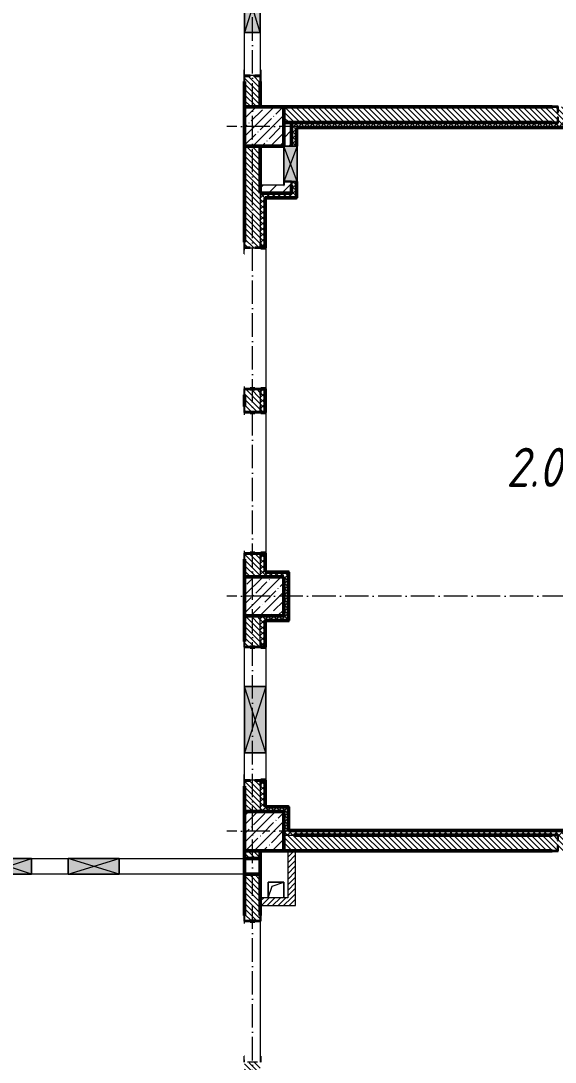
# Model space of a CAD drawing. Header units: millimetres. Extents: x 2294 to 908349, y -83289 to 219220.
# Drawn here: x 97957 to 104775, y 28406 to 41706 of the extents above; entities that cross this region are included whole.
import ezdxf

# ---------------------------------------------------------------- set-up
doc = ezdxf.new("R2010")
doc.units = ezdxf.units.MM
doc.linetypes.add('50_200_ШТРИХ_1Т_ш5_п1_п1_', pattern=[700, 500, -100, 0, -100])
for name, color, linetype, lineweight in [('A-DETL-GENF-OTLN', 7, 'Continuous', 9), ('A-FLOR-____-OTLN', 7, 'Continuous', 9), ('A-GENM-____-MCUT', 7, 'Continuous', 25), ('A-GENM-____-OTLN', 7, 'Continuous', 9), ('A-GENM-____-OTLN-1', 7, 'Continuous', 25), ('A-GLAZ-____-OTLN', 7, 'Continuous', 9), ('A-WALL-____-MCUT-2', 7, 'Continuous', 50), ('A-WALL-____-MCUT-3', 7, 'Continuous', 9), ('A-WALL-____-OTLN', 7, 'Continuous', 9), ('A-WALL-____-PATT-1', 7, 'Continuous', 9), ('A-WALL-FNSH-MCUT-1', 7, 'Continuous', 9), ('I-WALL-____-OTLN', 7, 'Continuous', 9), ('S-COLS-____-MCUT', 7, 'Continuous', 50), ('S-COLS-____-OTLN', 7, 'Continuous', 9), ('S-GRID-____-OTLN-1', 7, '50_200_ШТРИХ_1Т_ш5_п1_п1_', 9), ('Марки помещений', 7, 'Continuous', 9)]:
    doc.layers.add(name, color=color, linetype=linetype, lineweight=lineweight)
doc.layers.add('A-WALL-____-PATT-2', color=7, linetype='Continuous', lineweight=9, true_color=0x787878)
doc.styles.add('ISOCPEUR_I_3', font='isocpeui.ttf', dxfattribs={"width": 0.85, "height": 2.2})
pattern_1 = [(135, (7562.787, 6025.276), (-35.35534, -35.35534), [])]
pattern_2 = [(45, (7562.787, 6025.276), (-35.35534, 35.35534), []), (135, (7562.787, 6025.276), (-35.35534, -35.35534), [])]
pattern_3 = [(45, (7562.787, 6025.276), (-35.35534, 35.35534), [])]
pattern_4 = [(45, (7562.79, 6025.28), (-84.85281, 84.85281), [])]

# ---------------------------------------------------------------- blocks, each defined once
blk = doc.blocks.new('BSC_Колонна _Прямоугольная - 500х500-V27-АР1_План отверстий 2 этажа в осях 1-64_А-ГГ')
at = {"layer": 'S-COLS-____-OTLN'}
h = blk.add_hatch(dxfattribs=at)
h.set_pattern_fill('FP_56', color=256, style=0, pattern_type=2)
h.set_pattern_definition([(45, (-93500, -25331.04), (-114.04925, 114.04925), []), (45, (-93385.95, -25331.04), (-114.04925, 114.04925), [201.613, -40.323, 3.353, -36.97])])
h.paths.add_polyline_path([(-250, -250), (250, -250), (250, 250), (-250, 250)], flags=0)
at = {"layer": 'S-COLS-____-MCUT'}
for p, q in [((250, 250), (-250, 250)), ((-250, 250), (-250, -250)), ((250, -250), (250, 250)), ((-250, -250), (250, -250))]:
    blk.add_line(p, q, dxfattribs=at)
blk = doc.blocks.new('BSC_Колонна _Прямоугольная - 500х500-V29-АР1_План отверстий 2 этажа в осях 1-64_А-ГГ')
at = {"layer": 'S-COLS-____-OTLN'}
h = blk.add_hatch(dxfattribs=at)
h.set_pattern_fill('FP_58', color=256, style=0, pattern_type=2)
h.set_pattern_definition([(45, (-93500, -34331.04), (-114.04925, 114.04925), []), (45, (-93385.95, -34331.04), (-114.04925, 114.04925), [201.613, -40.323, 3.353, -36.97])])
h.paths.add_polyline_path([(-250, -250), (250, -250), (250, 250), (-250, 250)], flags=0)
at = {"layer": 'S-COLS-____-MCUT'}
for p, q in [((250, 250), (-250, 250)), ((-250, 250), (-250, -250)), ((250, -250), (250, 250)), ((-250, -250), (250, -250))]:
    blk.add_line(p, q, dxfattribs=at)
blk = doc.blocks.new('BSC_Колонна _Прямоугольная - 500х500-V35-АР1_План отверстий 2 этажа в осях 1-64_А-ГГ')
at = {"layer": 'S-COLS-____-OTLN'}
h = blk.add_hatch(dxfattribs=at)
h.set_pattern_fill('FP_64', color=256, style=0, pattern_type=2)
h.set_pattern_definition([(45, (-93500, -28331.04), (-114.04925, 114.04925), []), (45, (-93385.95, -28331.04), (-114.04925, 114.04925), [201.613, -40.323, 3.353, -36.97])])
h.paths.add_polyline_path([(-250, -250), (250, -250), (250, 250), (-250, 250), (-250, -75)], flags=0)
at = {"layer": 'S-COLS-____-MCUT'}
for p, q in [((250, 250), (-250, 250)), ((-250, 250), (-250, -250)), ((250, -250), (250, 250)), ((-250, -250), (250, -250))]:
    blk.add_line(p, q, dxfattribs=at)
blk = doc.blocks.new('АР_Перемычка - АР_Перемычка-28448550-АР1_План отверстий 2 этажа в осях 1-64_А-ГГ')
at = {"layer": 'A-GENM-____-OTLN'}
blk.add_line((-350, -100), (-342, -100), dxfattribs=at)
blk = doc.blocks.new('Фахверк_СКБ_Уголок - 200_3960-28268576-АР1_План отверстий 2 этажа в осях 1-64_А-ГГ')
at = {"layer": 'A-GENM-____-MCUT'}
for p, q in [((200, 156), (125, 156)), ((125, 156), (125, 81)), ((131, 81), (131, 150)), ((131, 150), (200, 150)), ((200, 150), (200, 156)), ((125, 81), (131, 81)), ((131, 19), (125, 19)), ((125, 19), (125, -56)), ((131, -50), (131, 19)), ((125, -56), (200, -56)), ((200, -50), (131, -50)), ((200, -56), (200, -50))]:
    blk.add_line(p, q, dxfattribs=at)
blk = doc.blocks.new('154_Стойка_СКБ_Уголок - СМ-2480_200-28346303-АР1_План отверстий 2 этажа в осях 1-64_А-ГГ')
at = {"layer": 'A-GENM-____-MCUT'}
for p, q in [((125, 156), (125, 81)), ((200, 156), (125, 156)), ((131, 81), (131, 150)), ((131, 150), (200, 150)), ((200, 150), (200, 156)), ((125, 81), (131, 81)), ((131, 19), (125, 19)), ((125, 19), (125, -56)), ((131, -50), (131, 19)), ((125, -56), (200, -56)), ((200, -50), (131, -50)), ((200, -56), (200, -50))]:
    blk.add_line(p, q, dxfattribs=at)
blk = doc.blocks.new('Стойка_Влож_Полоса боковая - Полоса-28213942-АР1_План отверстий 2 этажа в осях 1-64_А-ГГ')
at = {"layer": 'A-GENM-____-OTLN'}
for p, q in [((-5, 60), (0, 60)), ((-5, -60), (-5, 60)), ((0, 31), (0, -31)), ((0, -60), (-5, -60))]:
    blk.add_line(p, q, dxfattribs=at)
blk = doc.blocks.new('Стойка_Влож_Уголок_Опорный - Уголок-28213941-АР1_План отверстий 2 этажа в осях 1-64_А-ГГ')
at = {"layer": 'A-GENM-____-OTLN'}
for p, q in [((-212, -6), (-212, 0)), ((0, 0), (0, -6)), ((-212, -75), (-212, -6)), ((-212, -6), (-206, -6)), ((-212, -75), (-206, -75)), ((-6, -6), (0, -6)), ((-6, -75), (0, -75)), ((0, -6), (0, -75))]:
    blk.add_line(p, q, dxfattribs=at)
blk = doc.blocks.new('Стойка_Влож_Уголок_Опорный - Уголок-V141-АР1_План отверстий 2 этажа в осях 1-64_А-ГГ')
at = {"layer": 'A-GENM-____-OTLN'}
for p, q in [((0, 0), (0, -6)), ((-6, -6), (0, -6)), ((-6, -75), (0, -75)), ((0, -6), (0, -75))]:
    blk.add_line(p, q, dxfattribs=at)
blk = doc.blocks.new('Стойка_Влож_Уголок_Опорный - Уголок-V143-АР1_План отверстий 2 этажа в осях 1-64_А-ГГ')
at = {"layer": 'A-GENM-____-OTLN'}
for p, q in [((-212, -6), (-212, 0)), ((-212, -75), (-212, -6)), ((-212, -6), (-206, -6)), ((-212, -75), (-206, -75))]:
    blk.add_line(p, q, dxfattribs=at)
blk = doc.blocks.new('Фахверк_СКБ_Уголок - 200_3550-28267367-АР1_План отверстий 2 этажа в осях 1-64_А-ГГ')
at = {"layer": 'A-GENM-____-MCUT'}
for p, q in [((200, 156), (125, 156)), ((125, 156), (125, 81)), ((131, 81), (131, 150)), ((131, 150), (200, 150)), ((200, 150), (200, 156)), ((125, 81), (131, 81)), ((131, 19), (125, 19)), ((125, 19), (125, -56)), ((131, -50), (131, 19)), ((125, -56), (200, -56)), ((200, -50), (131, -50)), ((200, -56), (200, -50))]:
    blk.add_line(p, q, dxfattribs=at)
blk = doc.blocks.new('AR_Отверстие прямоугольное _в плите_ - AR_Отверстие прямоугольное _в плите_-30458127-АР1_План отверстий 2 этажа в осях 1-64_А-ГГ')
at = {"layer": 'A-GENM-____-OTLN'}
for p, q in [((100, 100), (-100, 100)), ((-100, 100), (-100, -100)), ((-100, -100), (-50, 50)), ((-50, 50), (100, 100)), ((100, -100), (100, 100))]:
    blk.add_line(p, q, dxfattribs=at)
blk = doc.blocks.new('BSC_Колонна _Прямоугольная1 - 200х200 _металл_-35201446-АР1_План отверстий 2 этажа в осях 1-64_А-ГГ')
at = {"layer": 'S-COLS-____-MCUT'}
for p, q in [((100, 100), (-100, 100)), ((-100, 100), (-100, -100)), ((100, -100), (100, 100)), ((-100, -100), (100, -100))]:
    blk.add_line(p, q, dxfattribs=at)
blk = doc.blocks.new('AR_Отверстие прямоугольное _в стене_ - AR_Отверстие прямоугольное _в стене__ОВ-36849991-АР1_План отверстий 2 этажа в осях 1-64_А-ГГ')
at = {"layer": 'A-GLAZ-____-OTLN'}
blk.add_hatch(color=256, dxfattribs=at).paths.add_polyline_path([(425, -100), (425, 170), (-425, 170), (-425, -100), (220, -100)], flags=0)
at = {"layer": 'A-DETL-GENF-OTLN'}
for p, q in [((-425, -100), (-425, 170)), ((-425, 170), (425, 170)), ((425, 170), (-425, -100)), ((-425, 170), (425, -100)), ((425, 170), (-425, 170)), ((-425, 170), (-425, -100)), ((425, 170), (425, -100)), ((425, -100), (425, 170)), ((425, -100), (-425, -100)), ((-425, -100), (425, -100))]:
    blk.add_line(p, q, dxfattribs=at)
blk = doc.blocks.new('AR_Отверстие прямоугольное _в стене_ - AR_Отверстие прямоугольное _в стене__ОВ-36845443-АР1_План отверстий 2 этажа в осях 1-64_А-ГГ')
at = {"layer": 'A-GLAZ-____-OTLN'}
blk.add_hatch(color=256, dxfattribs=at).paths.add_polyline_path([(325, 100), (-325, 100), (-325, -100), (325, -100)], flags=0)
at = {"layer": 'A-DETL-GENF-OTLN'}
for p, q in [((-325, -100), (-325, 100)), ((-325, 100), (325, 100)), ((325, 100), (-325, -100)), ((-325, 100), (325, -100)), ((325, 100), (-325, 100)), ((-325, 100), (-325, -100)), ((325, 100), (325, -100)), ((325, -100), (325, 100)), ((325, -100), (-325, -100)), ((-325, -100), (325, -100))]:
    blk.add_line(p, q, dxfattribs=at)
blk = doc.blocks.new('AR_Отверстие прямоугольное _в стене_ - AR_Отверстие прямоугольное _в стене__ОВ-36849744-АР1_План отверстий 2 этажа в осях 1-64_А-ГГ')
at = {"layer": 'A-GLAZ-____-OTLN'}
blk.add_hatch(color=256, dxfattribs=at).paths.add_polyline_path([(225, -47), (225, 120), (-225, 120), (-225, -50), (225, -50)], flags=0)
at = {"layer": 'A-DETL-GENF-OTLN'}
for p, q in [((-225, -50), (-225, 120)), ((-225, 120), (225, 120)), ((225, 120), (-225, -50)), ((-225, 120), (225, -50)), ((225, 120), (-225, 120)), ((-225, 120), (-225, -50)), ((225, 120), (225, 50)), ((225, 50), (225, 120)), ((225, -50), (-225, -50)), ((-225, -50), (225, -50))]:
    blk.add_line(p, q, dxfattribs=at)
blk = doc.blocks.new('AR_Отверстие прямоугольное _в стене_ - AR_Отверстие прямоугольное _в стене__ОВ-36852113-АР1_План отверстий 2 этажа в осях 1-64_А-ГГ')
at = {"layer": 'A-GLAZ-____-OTLN'}
blk.add_hatch(color=256, dxfattribs=at).paths.add_polyline_path([(325, 100), (-325, 100), (-325, -100), (325, -100), (325, 65)], flags=0)
at = {"layer": 'A-DETL-GENF-OTLN'}
for p, q in [((-325, -100), (-325, 100)), ((-325, 100), (325, 100)), ((325, 100), (-325, -100)), ((-325, 100), (325, -100)), ((325, 100), (-325, 100)), ((-325, 100), (-325, -100)), ((325, 100), (325, -100)), ((325, -100), (325, 100)), ((325, -100), (-325, -100)), ((-325, -100), (325, -100))]:
    blk.add_line(p, q, dxfattribs=at)
blk = doc.blocks.new('154_Фахверк_СКБ_Швеллер - Тип_100_3960_зеркало-36793856-АР1_План отверстий 2 этажа в осях 1-64_А-ГГ')
at = {"layer": 'A-GENM-____-MCUT'}
for p, q in [((175, 50), (125, 50)), ((125, 50), (125, -50)), ((128, 47), (175, 47)), ((128, -47), (128, 47)), ((175, 47), (175, 50)), ((125, -50), (175, -50)), ((175, -47), (128, -47)), ((175, -50), (175, -47))]:
    blk.add_line(p, q, dxfattribs=at)
blk = doc.blocks.new('AR_Отверстие прямоугольное _в стене_ - AR_Отверстие прямоугольное _в стене__ЭОМ-36813478-АР1_План отверстий 2 этажа в осях 1-64_А-ГГ')
at = {"layer": 'A-GLAZ-____-OTLN'}
blk.add_hatch(color=256, dxfattribs=at).paths.add_polyline_path([(300, 100), (-300, 100), (-300, -100), (300, -100), (300, 65)], flags=0)
at = {"layer": 'A-DETL-GENF-OTLN'}
for p, q in [((-300, -100), (-300, 100)), ((-300, 100), (300, 100)), ((300, 100), (-300, -100)), ((-300, 100), (300, -100)), ((300, 100), (-300, 100)), ((-300, 100), (-300, -100)), ((300, 100), (300, -100)), ((300, -100), (300, 100)), ((300, -100), (-300, -100)), ((-300, -100), (300, -100))]:
    blk.add_line(p, q, dxfattribs=at)
blk = doc.blocks.new('2floor')
at = {"layer": 'A-WALL-____-PATT-1'}
h = blk.add_hatch(dxfattribs=at)
h.set_pattern_fill('FP_6', color=256, style=0, pattern_type=2)
h.set_pattern_definition(pattern_1)
h.paths.add_polyline_path([(101013, 40606), (101013, 41000), (100944, 41000), (100944, 41006), (100882, 41006), (100882, 41000), (100813, 41000), (100813, 40606), (100973, 40606)], flags=0)
h.paths.add_polyline_path([(100944, 42706), (100944, 42712), (101013, 42712), (101013, 43106), (100813, 43106), (100813, 42712), (100882, 42712), (100882, 42706)], flags=0)
h = blk.add_hatch(dxfattribs=at)
h.set_pattern_fill('FP_6', color=256, style=0, pattern_type=2)
h.set_pattern_definition(pattern_1)
h.paths.add_polyline_path([(108313, 40406), (108313, 40606), (104813, 40606), (104813, 40537), (104807, 40537), (104807, 40606), (101313, 40606), (101313, 40406), (104807, 40406), (104807, 40475), (104813, 40475), (104813, 40406), (108295, 40406)], flags=0)
h = blk.add_hatch(dxfattribs=at)
h.set_pattern_fill('FP_4', color=256, style=0, pattern_type=2)
h.set_pattern_definition(pattern_4)
h.paths.add_polyline_path([(101410, 39606), (101410, 39653), (101316, 39653), (101316, 39606), (101363, 39606)], flags=0)
h.paths.add_polyline_path([(101313, 40106), (101413, 40106), (101413, 40406), (101313, 40406)], flags=0)
h = blk.add_hatch(dxfattribs=at)
h.set_pattern_fill('FP_6', color=256, style=0, pattern_type=2)
h.set_pattern_definition(pattern_1)
h.paths.add_polyline_path([(101013, 34606), (101013, 34900), (100944, 34900), (100944, 34906), (100882, 34906), (100882, 34900), (100813, 34900), (100813, 34606)], flags=0)
h.paths.add_polyline_path([(100944, 36706), (100944, 36712), (101013, 36712), (101013, 37000), (100944, 37000), (100944, 37006), (100882, 37006), (100882, 37000), (100813, 37000), (100813, 36712), (100882, 36712), (100882, 36706)], flags=0)
h.paths.add_polyline_path([(100944, 38806), (100944, 38812), (101013, 38812), (101013, 40106), (100813, 40106), (100813, 38812), (100882, 38812), (100882, 38806)], flags=0)
h = blk.add_hatch(dxfattribs=at)
h.set_pattern_fill('FP_4', color=256, style=0, pattern_type=2)
h.set_pattern_definition(pattern_4)
h.paths.add_polyline_path([(101013, 39506), (101413, 39506), (101413, 39606), (101013, 39606)], flags=0)
h = blk.add_hatch(dxfattribs=at)
h.set_pattern_fill('FP_6', color=256, style=0, pattern_type=2)
h.set_pattern_definition(pattern_1)
h.paths.add_polyline_path([(100853, 31606), (101013, 31606), (101013, 32000), (100944, 32000), (100944, 32006), (100882, 32006), (100882, 32000), (100813, 32000), (100813, 31606)], flags=0)
h.paths.add_polyline_path([(100882, 33706), (100944, 33706), (100944, 33712), (101013, 33712), (101013, 34106), (100813, 34106), (100813, 33712), (100882, 33712)], flags=0)
h = blk.add_hatch(dxfattribs=at)
h.set_pattern_fill('FP_6', color=256, style=0, pattern_type=2)
h.set_pattern_definition(pattern_1)
h.paths.add_polyline_path([(108295, 31106), (108313, 31106), (108313, 31306), (104813, 31306), (104813, 31237), (104807, 31237), (104807, 31306), (101313, 31306), (101313, 31106), (104807, 31106), (104807, 31175), (104813, 31175), (104813, 31106), (106527, 31106)], flags=0)
h = blk.add_hatch(dxfattribs=at)
h.set_pattern_fill('FP_6', color=256, style=0, pattern_type=2)
h.set_pattern_definition(pattern_1)
h.paths.add_polyline_path([(101013, 25606), (101013, 27031), (100813, 27031), (100813, 25606)], flags=0)
h.paths.add_polyline_path([(100813, 27981), (101013, 27981), (101013, 28400), (100944, 28400), (100944, 28406), (100882, 28406), (100882, 28400), (100813, 28400), (100813, 28331)], flags=0)
h.paths.add_polyline_path([(100944, 30206), (100944, 30212), (101013, 30212), (101013, 30806), (100813, 30806), (100813, 30212), (100882, 30212), (100882, 30206)], flags=0)
h.paths.add_polyline_path([(100813, 31006), (101013, 31006), (101013, 31106), (100813, 31106)], flags=0)
h = blk.add_hatch(dxfattribs=at)
h.set_pattern_fill('FP_5', color=256, style=0, pattern_type=2)
h.set_pattern_definition(pattern_3)
h.paths.add_polyline_path([(101463, 30506), (101463, 31106), (101363, 31106), (101363, 30506)], flags=0)
h = blk.add_hatch(dxfattribs=at)
h.set_pattern_fill('FP_5', color=256, style=0, pattern_type=2)
h.set_pattern_definition(pattern_3)
h.paths.add_polyline_path([(101013, 30406), (101463, 30406), (101463, 30506), (101013, 30506)], flags=0)
at = {"layer": 'A-WALL-____-PATT-2'}
h = blk.add_hatch(dxfattribs=at)
h.set_pattern_fill('FP_7', color=256, style=0, pattern_type=2)
h.set_pattern_definition(pattern_2)
h.paths.add_polyline_path([(101473, 39446), (101473, 39656), (101413, 39656), (101413, 39446)], flags=0)
h.paths.add_polyline_path([(101413, 40106), (101473, 40106), (101473, 40406), (101413, 40406)], flags=0)
h = blk.add_hatch(dxfattribs=at)
h.set_pattern_fill('FP_7', color=256, style=0, pattern_type=2)
h.set_pattern_definition(pattern_2)
h.paths.add_polyline_path([(108243, 40346), (108253, 40346), (108253, 40406), (104813, 40406), (104813, 40400), (104738, 40400), (104738, 40406), (101473, 40406), (101473, 40346), (106527, 40346)], flags=0)
h = blk.add_hatch(dxfattribs=at)
h.set_pattern_fill('FP_7', color=256, style=0, pattern_type=2)
h.set_pattern_definition(pattern_2)
h.paths.add_polyline_path([(101073, 34606), (101073, 34906), (101019, 34906), (101019, 34831), (101013, 34831), (101013, 34606)], flags=0)
h.paths.add_polyline_path([(101073, 36706), (101073, 37006), (101019, 37006), (101019, 36931), (101013, 36931), (101013, 36781), (101019, 36781), (101019, 36706)], flags=0)
h.paths.add_polyline_path([(101073, 38806), (101073, 39506), (101013, 39506), (101013, 38881), (101019, 38881), (101019, 38806)], flags=0)
h = blk.add_hatch(dxfattribs=at)
h.set_pattern_fill('FP_7', color=256, style=0, pattern_type=2)
h.set_pattern_definition(pattern_2)
h.paths.add_polyline_path([(101073, 39446), (101413, 39446), (101413, 39506), (101073, 39506)], flags=0)
h = blk.add_hatch(dxfattribs=at)
h.set_pattern_fill('FP_7', color=256, style=0, pattern_type=2)
h.set_pattern_definition(pattern_2)
h.paths.add_polyline_path([(101313, 34606), (101373, 34606), (101373, 34666), (101073, 34666), (101073, 34606), (101225, 34606)], flags=0)
h = blk.add_hatch(dxfattribs=at)
h.set_pattern_fill('FP_7', color=256, style=0, pattern_type=2)
h.set_pattern_definition(pattern_2)
h.paths.add_polyline_path([(101373, 34046), (101373, 34606), (101313, 34606), (101313, 34046)], flags=0)
h = blk.add_hatch(dxfattribs=at)
h.set_pattern_fill('FP_7', color=256, style=0, pattern_type=2)
h.set_pattern_definition(pattern_2)
h.paths.add_polyline_path([(101313, 34046), (101313, 34106), (101013, 34106), (101013, 34046), (101225, 34046)], flags=0)
h = blk.add_hatch(dxfattribs=at)
h.set_pattern_fill('FP_7', color=256, style=0, pattern_type=2)
h.set_pattern_definition(pattern_2)
h.paths.add_polyline_path([(101013, 31606), (101073, 31606), (101073, 32006), (101019, 32006), (101019, 31931), (101013, 31931)], flags=0)
h.paths.add_polyline_path([(101019, 33706), (101073, 33706), (101073, 34046), (101013, 34046), (101013, 33781), (101019, 33781), (101019, 33712)], flags=0)
h = blk.add_hatch(dxfattribs=at)
h.set_pattern_fill('FP_7', color=256, style=0, pattern_type=2)
h.set_pattern_definition(pattern_2)
h.paths.add_polyline_path([(101083, 31606), (101313, 31606), (101313, 31666), (101073, 31666), (101073, 31606)], flags=0)
h = blk.add_hatch(dxfattribs=at)
h.set_pattern_fill('FP_7', color=256, style=0, pattern_type=2)
h.set_pattern_definition(pattern_2)
h.paths.add_polyline_path([(101313, 31306), (101373, 31306), (101373, 31666), (101313, 31666), (101313, 31606)], flags=0)
h = blk.add_hatch(dxfattribs=at)
h.set_pattern_fill('FP_7', color=256, style=0, pattern_type=2)
h.set_pattern_definition(pattern_2)
h.paths.add_polyline_path([(108253, 31306), (108253, 31366), (101373, 31366), (101373, 31306), (104738, 31306), (104738, 31312), (104813, 31312), (104813, 31306), (108243, 31306)], flags=0)
at = {"layer": 'A-FLOR-____-OTLN'}
for p, q in [((101113, 30706), (101313, 30706)), ((101113, 30506), (101113, 30706)), ((101313, 30706), (101313, 30506))]:
    blk.add_line(p, q, dxfattribs=at)
at = {"layer": 'A-WALL-____-MCUT-2'}
for p, q in [((100813, 40931), (100813, 40606)), ((101013, 40606), (101013, 40931)), ((104738, 40606), (101313, 40606)), ((104738, 40406), (101313, 40406)), ((101413, 40406), (101413, 40106)), ((101473, 40346), (108253, 40346)), ((101473, 40106), (101473, 40346)), ((100813, 40106), (100813, 38881)), ((101013, 39506), (101013, 40106)), ((101473, 39446), (101473, 39656)), ((101413, 39506), (101013, 39506)), ((101413, 39606), (101413, 39506)), ((101073, 38806), (101073, 39446)), ((101073, 39446), (101473, 39446)), ((101019, 38806), (101073, 38806)), ((100944, 37006), (100882, 37006)), ((101073, 37006), (101019, 37006)), ((101073, 36706), (101073, 37006)), ((100813, 36931), (100813, 36781)), ((100882, 36706), (100944, 36706)), ((101019, 36706), (101073, 36706)), ((100944, 34906), (100882, 34906)), ((101073, 34906), (101019, 34906)), ((101073, 34666), (101073, 34906)), ((100813, 34831), (100813, 34606)), ((101373, 34666), (101073, 34666)), ((101373, 34046), (101373, 34666)), ((100813, 34106), (100813, 33781)), ((101073, 34046), (101373, 34046)), ((101073, 33706), (101073, 34046)), ((100882, 33706), (100944, 33706)), ((101019, 33706), (101073, 33706)), ((100813, 31931), (100813, 31606)), ((101073, 32006), (101019, 32006)), ((101073, 31666), (101073, 32006)), ((101373, 31666), (101073, 31666)), ((101373, 31366), (101373, 31666)), ((108253, 31366), (101373, 31366)), ((104738, 31306), (101442, 31306)), ((100813, 31106), (100813, 31006)), ((101013, 31006), (101013, 31106)), ((101313, 31106), (104738, 31106)), ((100813, 30806), (100813, 30281)), ((101013, 30281), (101013, 30806)), ((100882, 30206), (100944, 30206))]:
    blk.add_line(p, q, dxfattribs=at)
at = {"layer": 'A-WALL-____-MCUT-3'}
for p, q in [((101013, 39506), (101013, 38881)), ((101013, 36931), (101013, 36781)), ((101013, 34831), (101013, 34606)), ((101013, 33781), (101013, 34106)), ((101013, 31931), (101013, 31606)), ((101313, 31306), (101442, 31306))]:
    blk.add_line(p, q, dxfattribs=at)
at = {"layer": 'A-WALL-____-OTLN'}
for p, q in [((101083, 38806), (101083, 37006)), ((101083, 36706), (101083, 34906)), ((101083, 33706), (101083, 33206)), ((101083, 32356), (101083, 32006))]:
    blk.add_line(p, q, dxfattribs=at)
at = {"layer": 'A-WALL-FNSH-MCUT-1'}
for p, q in [((101483, 40336), (108243, 40336)), ((101483, 40106), (101483, 40336)), ((101483, 39436), (101483, 39656)), ((101313, 39606), (101013, 39606)), ((101083, 38806), (101083, 39436)), ((101083, 39436), (101483, 39436)), ((101073, 38806), (101083, 38806)), ((101083, 37006), (101073, 37006)), ((101083, 36706), (101083, 37006)), ((101073, 36706), (101083, 36706)), ((101083, 34906), (101073, 34906)), ((101083, 34676), (101083, 34906)), ((101383, 34676), (101083, 34676)), ((101383, 34036), (101383, 34676)), ((101083, 34036), (101383, 34036)), ((101083, 33706), (101083, 34036)), ((101073, 33706), (101083, 33706)), ((101083, 32006), (101073, 32006)), ((101083, 31676), (101083, 32006)), ((101383, 31676), (101083, 31676)), ((101383, 31376), (101383, 31676)), ((108243, 31376), (101383, 31376)), ((101363, 31106), (101363, 30506)), ((101463, 30406), (101463, 31106)), ((101363, 30506), (101013, 30506)), ((101013, 30406), (101463, 30406))]:
    blk.add_line(p, q, dxfattribs=at)
at = {"layer": 'I-WALL-____-OTLN'}
for p, q in [((100813, 41006), (100813, 41556)), ((101013, 41556), (101013, 41006)), ((100813, 38776), (100813, 38806)), ((100813, 37006), (100813, 37036)), ((100813, 36676), (100813, 36706)), ((100813, 34906), (100813, 34936)), ((100813, 33206), (100813, 33706)), ((100813, 32006), (100813, 32356)), ((98093, 31006), (98563, 31006)), ((99213, 31006), (100813, 31006)), ((98563, 30806), (98093, 30806)), ((100813, 30806), (99213, 30806)), ((100813, 30176), (100813, 30206)), ((101013, 30206), (101013, 28406)), ((100813, 28406), (100813, 28436))]:
    blk.add_line(p, q, dxfattribs=at)
at = {"layer": 'A-GENM-____-OTLN'}
for name, p, rotation in [('Стойка_Влож_Уголок_Опорный - Уголок-28213941-АР1_План отверстий 2 этажа в осях 1-64_А-ГГ', (100807, 41006), 180), ('Стойка_Влож_Полоса боковая - Полоса-28213942-АР1_План отверстий 2 этажа в осях 1-64_А-ГГ', (100913, 41006), 269.9999999999999), ('Стойка_Влож_Полоса боковая - Полоса-28213942-АР1_План отверстий 2 этажа в осях 1-64_А-ГГ', (100913, 38806), 89.99999999999991), ('Стойка_Влож_Уголок_Опорный - Уголок-V141-АР1_План отверстий 2 этажа в осях 1-64_А-ГГ', (100807, 32006), 180), ('Стойка_Влож_Полоса боковая - Полоса-28213942-АР1_План отверстий 2 этажа в осях 1-64_А-ГГ', (100913, 32006), 269.9999999999999), ('АР_Перемычка - АР_Перемычка-28448550-АР1_План отверстий 2 этажа в осях 1-64_А-ГГ', (100913, 32006), 89.9999999999999), ('Стойка_Влож_Уголок_Опорный - Уголок-28213941-АР1_План отверстий 2 этажа в осях 1-64_А-ГГ', (100807, 28406), 180), ('Стойка_Влож_Полоса боковая - Полоса-28213942-АР1_План отверстий 2 этажа в осях 1-64_А-ГГ', (100913, 28406), 269.9999999999999)]:
    blk.add_blockref(name, p, dxfattribs=dict(at, rotation=rotation))
for name, p in [('Стойка_Влож_Уголок_Опорный - Уголок-V143-АР1_План отверстий 2 этажа в осях 1-64_А-ГГ', (101019, 38806)), ('AR_Отверстие прямоугольное _в плите_ - AR_Отверстие прямоугольное _в плите_-30458127-АР1_План отверстий 2 этажа в осях 1-64_А-ГГ', (101213, 30606))]:
    blk.add_blockref(name, p, dxfattribs=at)
at = {"layer": 'A-GENM-____-OTLN-1'}
for name, p, rotation in [('154_Стойка_СКБ_Уголок - СМ-2480_200-28346303-АР1_План отверстий 2 этажа в осях 1-64_А-ГГ', (100863, 41131), 269.9999999999999), ('Фахверк_СКБ_Уголок - 200_3550-28267367-АР1_План отверстий 2 этажа в осях 1-64_А-ГГ', (104938, 40556), 180), ('154_Фахверк_СКБ_Швеллер - Тип_100_3960_зеркало-36793856-АР1_План отверстий 2 этажа в осях 1-64_А-ГГ', (101363, 39781), 270), ('154_Стойка_СКБ_Уголок - СМ-2480_200-28346303-АР1_План отверстий 2 этажа в осях 1-64_А-ГГ', (100963, 38681), 89.9999999999999), ('Фахверк_СКБ_Уголок - 200_3960-28268576-АР1_План отверстий 2 этажа в осях 1-64_А-ГГ', (100863, 37131), 269.9999999999999), ('Фахверк_СКБ_Уголок - 200_3960-28268576-АР1_План отверстий 2 этажа в осях 1-64_А-ГГ', (100963, 36581), 89.9999999999999), ('Фахверк_СКБ_Уголок - 200_3960-28268576-АР1_План отверстий 2 этажа в осях 1-64_А-ГГ', (100863, 35031), 269.9999999999999), ('Фахверк_СКБ_Уголок - 200_3960-28268576-АР1_План отверстий 2 этажа в осях 1-64_А-ГГ', (100963, 33581), 89.9999999999999), ('154_Стойка_СКБ_Уголок - СМ-2480_200-28346303-АР1_План отверстий 2 этажа в осях 1-64_А-ГГ', (100863, 32131), 269.9999999999999), ('Фахверк_СКБ_Уголок - 200_3550-28267367-АР1_План отверстий 2 этажа в осях 1-64_А-ГГ', (104938, 31256), 180), ('Фахверк_СКБ_Уголок - 200_3960-28268576-АР1_План отверстий 2 этажа в осях 1-64_А-ГГ', (100963, 30081), 89.9999999999999)]:
    blk.add_blockref(name, p, dxfattribs=dict(at, rotation=rotation))
at = {"layer": 'A-GLAZ-____-OTLN'}
for name, p, rotation in [('AR_Отверстие прямоугольное _в стене_ - AR_Отверстие прямоугольное _в стене__ОВ-36845443-АР1_План отверстий 2 этажа в осях 1-64_А-ГГ', (100913, 41881), 269.9999999999999), ('AR_Отверстие прямоугольное _в стене_ - AR_Отверстие прямоугольное _в стене__ОВ-36849744-АР1_План отверстий 2 этажа в осях 1-64_А-ГГ', (101363, 39881), 270), ('AR_Отверстие прямоугольное _в стене_ - AR_Отверстие прямоугольное _в стене__ОВ-36849991-АР1_План отверстий 2 этажа в осях 1-64_А-ГГ', (100913, 32781), 269.9999999999999), ('AR_Отверстие прямоугольное _в стене_ - AR_Отверстие прямоугольное _в стене__ЭОМ-36813478-АР1_План отверстий 2 этажа в осях 1-64_А-ГГ', (97793, 30906), 180), ('AR_Отверстие прямоугольное _в стене_ - AR_Отверстие прямоугольное _в стене__ОВ-36852113-АР1_План отверстий 2 этажа в осях 1-64_А-ГГ', (98888, 30906), 180)]:
    blk.add_blockref(name, p, dxfattribs=dict(at, rotation=rotation))
at = {"layer": 'S-COLS-____-OTLN'}
for name, p in [('BSC_Колонна _Прямоугольная - 500х500-V29-АР1_План отверстий 2 этажа в осях 1-64_А-ГГ', (101063, 40356)), ('BSC_Колонна _Прямоугольная - 500х500-V35-АР1_План отверстий 2 этажа в осях 1-64_А-ГГ', (101063, 34356)), ('BSC_Колонна _Прямоугольная - 500х500-V27-АР1_План отверстий 2 этажа в осях 1-64_А-ГГ', (101063, 31356))]:
    blk.add_blockref(name, p, dxfattribs=at)
at = {"layer": 'S-COLS-____-OTLN', "rotation": 270.0000000000001}
blk.add_blockref('BSC_Колонна _Прямоугольная1 - 200х200 _металл_-35201446-АР1_План отверстий 2 этажа в осях 1-64_А-ГГ', (100913, 30906), dxfattribs=at)
at = {"layer": 'Марки помещений', "insert": (104150, 36254), "char_height": 500, "width": 785.65, "attachment_point": 1, "style": 'ISOCPEUR_I_3'}
blk.add_mtext('2.038', dxfattribs=at)
blk = doc.blocks.new('3osi')
at = {"layer": 'S-GRID-____-OTLN-1', "color": 251, "ltscale": 0.6, "true_color": 0x636466}
for p, q in [((258933.5, 1542.7), (258933.5, 55906.2)), ((269657.9, 40356.3), (258604.8, 40356.3)), ((269657.9, 34356.3), (258604.8, 34356.3)), ((269657.9, 31356.3), (258604.8, 31356.3))]:
    blk.add_line(p, q, dxfattribs=at)

msp = doc.modelspace()

# ---------------------------------------------------------------- block references
for name, p in [('3osi', (-158020.7, 0)), ('2floor', (0, 0))]:
    msp.add_blockref(name, p)

doc.saveas('drawing.dxf')
